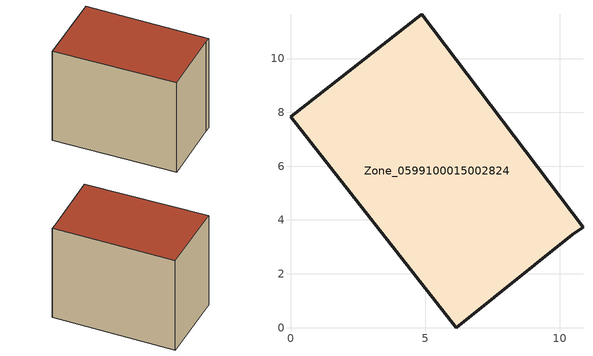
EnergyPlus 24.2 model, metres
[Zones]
Zone_0599100015002824
 floor ground (C_G): 4.87,11.64 10.87,3.73 10.5,3.47 6.16,0 0,7.83 z0.9
 wall outside (C_F): 6.16,0 10.5,3.47 10.87,3.73 4.87,11.64 0,7.83 6.16,0 z0.9:9.01
 roof outside (C_R): 10.87,3.73 4.87,11.64 0,7.83 6.16,0 10.5,3.47 z9.01
[BUILDING]
Pand.0599100015002824: North Axis=0; Terrain=City; Loads Convergence Tolerance Value=0.04; Temperature Convergence Tolerance Value=0.4; Solar Distribution=FullExterior; Maximum Number of Warmup Days=25; Minimum Number of Warmup Days=1
[Site:Location]
Rotterdam.The.Hague.AP_ZH_NLD Design_Conditions: Latitude=51.96; Longitude=4.45; Time Zone=1; Elevation=-4.5
[SITE:GROUNDTEMPERATURE:BUILDINGSURFACE]
18, 18, 18, 18, 18, 18, 18, 18, 18, 18, 18, 18
[MATERIAL] Thermal Absorptance=0.9; Solar Absorptance=0.7; Visible Absorptance=0.7
Name | Roughness | Thickness | Conductivity | Density | Specific Heat
G.TI.1965-1974 | MediumSmooth | 0.15 | 0.882353 | 540 | 1210
F.TI.1965-1974 | Rough | 0.3 | 0.697674 | 1920 | 840
R.TI.1965-1974 | MediumRough | 0.2 | 0.232558 | 1500 | 1000
[CONSTRUCTION]
C_G: G.TI.1965-1974
C_F: F.TI.1965-1974
C_R: R.TI.1965-1974
[ZONE]
Zone_0599100015002824: Type=1; Multiplier=1; Ceiling Height=Autocalculate; Volume=Autocalculate; Floor Area=autocalculate; Part of Total Floor Area=Yes
[ZONEINFILTRATION:DESIGNFLOWRATE]
Infil_Zone_0599100015002824: Zone or ZoneList or Space or SpaceList=Zone_0599100015002824; Schedule=AlwaysOn; Design Flow Rate Calculation Method=Flow/Area; Flow Rate per Floor Area=0.003; Constant Term Coefficient=1; Temperature Term Coefficient=0; Velocity Term Coefficient=0; Velocity Squared Term Coefficient=0
[HVACTEMPLATE:ZONE:IDEALLOADSAIRSYSTEM]
Zone_0599100015002824: Maximum Heating Supply Air Temperature=50; Minimum Cooling Supply Air Temperature=13; Maximum Heating Supply Air Humidity Ratio=0.0156; Minimum Cooling Supply Air Humidity Ratio=0.0077; Heating Limit=NoLimit; Cooling Limit=NoLimit; Dehumidification Control Type=ConstantSensibleHeatRatio; Cooling Sensible Heat Ratio=0.7; Dehumidification Setpoint=60; Humidification Control Type=None; Humidification Setpoint=30; Outdoor Air Method=None; Outdoor Air Flow Rate per Person=0.00944; Outdoor Air Flow Rate per Zone Floor Area=0; Outdoor Air Flow Rate per Zone=0; Demand Controlled Ventilation Type=None; Outdoor Air Economizer Type=NoEconomizer; Heat Recovery Type=None; Sensible Heat Recovery Effectiveness=0.7; Latent Heat Recovery Effectiveness=0.65
[ZONECONTROL:THERMOSTAT]
ThermostatControl_Zone_0599100015002824: Zone or ZoneList=Zone_0599100015002824; Control Type Schedule=DualSetpointControlType; Control 1=Thermostat_Zone_0599100015002824; Temperature Difference Between Cutout And Setpoint=0
[THERMOSTATSETPOINT:DUALSETPOINT]
Thermostat_Zone_0599100015002824: Heating Setpoint Temperature Schedule=HeatingSetpoint_Zone_0599100015002824; Cooling Setpoint Temperature Schedule=CoolingSetpoint_Zone_0599100015002824
[SCHEDULE:COMPACT]
HeatingSetpoint_Zone_0599100015002824: Through: 12/31, For: AllDays, Until: 24:00, 21
CoolingSetpoint_Zone_0599100015002824: Through: 12/31, For: AllDays, Until: 24:00, 24
DualSetpointControlType: Through: 12/31, For: AllDays, Until: 24:00, 4
AlwaysOn: Through: 12/31, For: AllDays, Until: 24:00, 1
